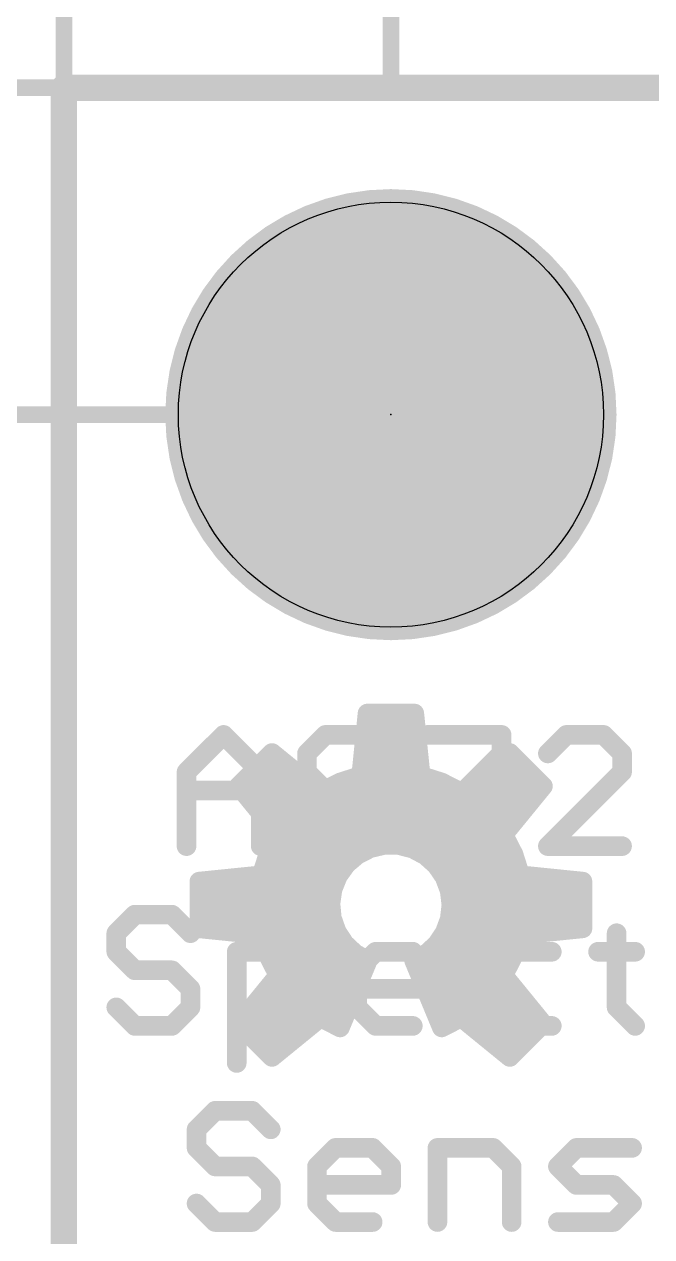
# Model space of a CAD drawing. Extents: x -34 to 73, y -25 to 40.
# Drawn here: x -0.31 to 4.57, y 16.47 to 25.89 of the extents above; entities that cross this region are included whole.
import ezdxf

# ---------------------------------------------------------------- set-up
doc = ezdxf.new("R2010")
doc.units = 0
for name, color, linetype in [('1', 12, 'CONTINUOUS'), ('16', 132, 'CONTINUOUS'), ('20', 53, 'CONTINUOUS'), ('21', 41, 'CONTINUOUS'), ('22', 40, 'CONTINUOUS'), ('23', 53, 'CONTINUOUS'), ('29', 253, 'CONTINUOUS'), ('30', 253, 'CONTINUOUS'), ('47', 253, 'CONTINUOUS')]:
    doc.layers.add(name, color=color, linetype=linetype)

msp = doc.modelspace()

# ---------------------------------------------------------------- linework, layer by layer
at = {"layer": '1', "const_width": 0.0889}
for points in [[(0.0445, 25.4, 1), (-0.0445, 25.4)], [(0, 25.4445, 1), (0, 25.3556)]]:
    msp.add_lwpolyline(points, format="xyb", dxfattribs=at)
at = {"layer": '1', "const_width": 0.1778}
for points in [[(25.4, 25.4), (0, 25.4)], [(0, 25.4), (0, 0)]]:
    msp.add_lwpolyline(points, dxfattribs=at)
at = {"layer": '16', "const_width": 0.0889}
for points in [[(0.0445, 25.4, 1), (-0.0445, 25.4)], [(0, 25.4445, 1), (0, 25.3556)]]:
    msp.add_lwpolyline(points, format="xyb", dxfattribs=at)
at = {"layer": '16', "const_width": 0.1778}
for points in [[(0, 25.4), (25.4, 25.4)], [(0, 0), (0, 25.4)]]:
    msp.add_lwpolyline(points, dxfattribs=at)
at = {"layer": '20', "const_width": 0.2032}
for points in [[(0, 0), (0, 25.4)], [(0, 25.4), (25.4, 25.4)]]:
    msp.add_lwpolyline(points, dxfattribs=at)
at = {"layer": '20', "const_width": 0.1016}
for points in [[(0.0508, 25.4, 1), (-0.0508, 25.4)], [(0, 25.4508, 1), (0, 25.3492)]]:
    msp.add_lwpolyline(points, format="xyb", dxfattribs=at)
at = {"layer": '20'}
msp.add_circle((2.54, 22.86), 1.651, dxfattribs=at)
at = {"layer": '21', "const_width": 0.1524}
for points in [[(0.9526, 20.0834), (1.2408, 20.3715)], [(1.2408, 20.3715), (1.5289, 20.0834)], [(2.0322, 20.3715), (1.8882, 20.2275)], [(2.3203, 20.3715), (2.0322, 20.3715)], [(2.4644, 20.2275), (2.3203, 20.3715)], [(2.8237, 20.3715), (3.3999, 20.3715)], [(3.3999, 20.3715), (3.3999, 20.2275)], [(3.9033, 20.3715), (3.7592, 20.2275)], [(4.1914, 20.3715), (3.9033, 20.3715)], [(4.3354, 20.2275), (4.1914, 20.3715)], [(1.8882, 20.2275), (1.8882, 20.0834)], [(3.3999, 20.2275), (2.8237, 19.6513)], [(4.3354, 20.0834), (4.3354, 20.2275)], [(0.9526, 19.5072), (0.9526, 20.0834)], [(1.5289, 20.0834), (1.5289, 19.5072)], [(1.8882, 20.0834), (2.0322, 19.9394)], [(3.7592, 19.5072), (4.3354, 20.0834)], [(0.9526, 19.9394), (1.5289, 19.9394)], [(2.0322, 19.9394), (2.3203, 19.9394)], [(2.3203, 19.9394), (2.4644, 19.7953)], [(2.4644, 19.7953), (2.4644, 19.6513)], [(2.0322, 19.5072), (1.8882, 19.6513)], [(2.4644, 19.6513), (2.3203, 19.5072)], [(2.8237, 19.6513), (2.8237, 19.5072)], [(2.3203, 19.5072), (2.0322, 19.5072)], [(4.3354, 19.5072), (3.7592, 19.5072)], [(0.551, 18.9745), (0.4069, 18.8305)], [(0.8391, 18.9745), (0.551, 18.9745)], [(0.9831, 18.8305), (0.8391, 18.9745)], [(0.4069, 18.8305), (0.4069, 18.6864)], [(4.2931, 18.8305), (4.2931, 18.2543)], [(0.4069, 18.6864), (0.551, 18.5424)], [(1.3424, 17.8221), (1.3424, 18.6864)], [(1.3424, 18.6864), (1.7746, 18.6864)], [(1.7746, 18.6864), (1.9187, 18.5424)], [(2.278, 18.5424), (2.422, 18.6864)], [(2.422, 18.6864), (2.7101, 18.6864)], [(2.7101, 18.6864), (2.8542, 18.5424)], [(3.3575, 18.6864), (3.2135, 18.5424)], [(3.7897, 18.6864), (3.3575, 18.6864)], [(4.149, 18.6864), (4.4371, 18.6864)], [(0.551, 18.5424), (0.8391, 18.5424)], [(0.8391, 18.5424), (0.9831, 18.3983)], [(1.9187, 18.5424), (1.9187, 18.2543)], [(2.278, 18.2543), (2.278, 18.5424)], [(2.8542, 18.5424), (2.8542, 18.3983)], [(3.2135, 18.5424), (3.2135, 18.2543)], [(0.9831, 18.3983), (0.9831, 18.2543)], [(2.8542, 18.3983), (2.278, 18.3983)], [(0.551, 18.1102), (0.4069, 18.2543)], [(0.9831, 18.2543), (0.8391, 18.1102)], [(1.9187, 18.2543), (1.7746, 18.1102)], [(2.422, 18.1102), (2.278, 18.2543)], [(3.2135, 18.2543), (3.3575, 18.1102)], [(4.2931, 18.2543), (4.4371, 18.1102)], [(0.8391, 18.1102), (0.551, 18.1102)], [(1.7746, 18.1102), (1.3424, 18.1102)], [(2.7101, 18.1102), (2.422, 18.1102)], [(3.3575, 18.1102), (3.7897, 18.1102)], [(1.1747, 17.4505), (1.0306, 17.3065)], [(1.4628, 17.4505), (1.1747, 17.4505)], [(1.6068, 17.3065), (1.4628, 17.4505)], [(1.0306, 17.3065), (1.0306, 17.1624)], [(1.0306, 17.1624), (1.1747, 17.0184)], [(1.9661, 17.0184), (2.1102, 17.1624)], [(2.1102, 17.1624), (2.3983, 17.1624)], [(2.3983, 17.1624), (2.5423, 17.0184)], [(2.9016, 16.5862), (2.9016, 17.1624)], [(2.9016, 17.1624), (3.3338, 17.1624)], [(3.3338, 17.1624), (3.4779, 17.0184)], [(3.8372, 17.0184), (3.9812, 17.1624)], [(3.9812, 17.1624), (4.4134, 17.1624)], [(1.1747, 17.0184), (1.4628, 17.0184)], [(1.4628, 17.0184), (1.6068, 16.8743)], [(1.9661, 16.7303), (1.9661, 17.0184)], [(2.5423, 17.0184), (2.5423, 16.8743)], [(3.4779, 17.0184), (3.4779, 16.5862)], [(3.9812, 16.8743), (3.8372, 17.0184)], [(1.6068, 16.8743), (1.6068, 16.7303)], [(2.5423, 16.8743), (1.9661, 16.8743)], [(4.2693, 16.8743), (3.9812, 16.8743)], [(4.4134, 16.7303), (4.2693, 16.8743)], [(1.1747, 16.5862), (1.0306, 16.7303)], [(1.6068, 16.7303), (1.4628, 16.5862)], [(2.1102, 16.5862), (1.9661, 16.7303)], [(4.2693, 16.5862), (4.4134, 16.7303)], [(1.4628, 16.5862), (1.1747, 16.5862)], [(2.3983, 16.5862), (2.1102, 16.5862)], [(3.8372, 16.5862), (4.2693, 16.5862)]]:
    msp.add_lwpolyline(points, dxfattribs=at)
at = {"layer": '21', "const_width": 0.0762}
for points in [[(1.2677, 20.3985, 1), (1.2138, 20.3446)], [(1.2677, 20.3446, 1), (1.2138, 20.3985)], [(2.0322, 20.4096, 1), (2.0322, 20.3334)], [(2.0592, 20.3446, 1), (2.0053, 20.3985)], [(2.3473, 20.3985, 1), (2.2934, 20.3446)], [(2.3203, 20.3334, 1), (2.3203, 20.4096)], [(2.8237, 20.4096, 1), (2.8237, 20.3334)], [(3.438, 20.3715, 1), (3.3618, 20.3715)], [(3.3999, 20.3334, 1), (3.3999, 20.4096)], [(3.9033, 20.4096, 1), (3.9033, 20.3334)], [(3.9302, 20.3446, 1), (3.8763, 20.3985)], [(4.2183, 20.3985, 1), (4.1644, 20.3446)], [(4.1914, 20.3334, 1), (4.1914, 20.4096)], [(1.8612, 20.2544, 1), (1.9151, 20.2005)], [(1.9263, 20.2275, 1), (1.8501, 20.2275)], [(2.4374, 20.2005, 1), (2.4913, 20.2544)], [(3.3618, 20.2275, 1), (3.438, 20.2275)], [(3.4268, 20.2005, 1), (3.373, 20.2544)], [(3.7323, 20.2544, 1), (3.7861, 20.2005)], [(4.3735, 20.2275, 1), (4.2973, 20.2275)], [(4.3085, 20.2005, 1), (4.3624, 20.2544)], [(0.9907, 20.0834, 1), (0.9145, 20.0834)], [(0.9257, 20.1104, 1), (0.9796, 20.0565)], [(1.567, 20.0834, 1), (1.4908, 20.0834)], [(1.5019, 20.0565, 1), (1.5558, 20.1104)], [(1.9151, 20.1104, 1), (1.8612, 20.0565)], [(1.8501, 20.0834, 1), (1.9263, 20.0834)], [(4.2973, 20.0834, 1), (4.3735, 20.0834)], [(4.3624, 20.0565, 1), (4.3085, 20.1104)], [(0.9526, 19.9775, 1), (0.9526, 19.9013)], [(1.5289, 19.9013, 1), (1.5289, 19.9775)], [(2.0322, 19.9775, 1), (2.0322, 19.9013)], [(2.0053, 19.9124, 1), (2.0592, 19.9663)], [(2.3473, 19.9663, 1), (2.2934, 19.9124)], [(2.3203, 19.9013, 1), (2.3203, 19.9775)], [(2.5025, 19.7953, 1), (2.4263, 19.7953)], [(2.4374, 19.7684, 1), (2.4913, 19.8223)], [(1.9151, 19.6782, 1), (1.8612, 19.6243)], [(2.4913, 19.6243, 1), (2.4374, 19.6782)], [(2.7967, 19.6782, 1), (2.8506, 19.6243)], [(2.8618, 19.6513, 1), (2.7856, 19.6513)], [(2.4263, 19.6513, 1), (2.5025, 19.6513)], [(0.9145, 19.5072, 1), (0.9907, 19.5072)], [(1.4908, 19.5072, 1), (1.567, 19.5072)], [(2.0322, 19.5453, 1), (2.0322, 19.4691)], [(2.0053, 19.4803, 1), (2.0592, 19.5341)], [(2.2934, 19.5341, 1), (2.3473, 19.4803)], [(2.3203, 19.4691, 1), (2.3203, 19.5453)], [(2.7856, 19.5072, 1), (2.8618, 19.5072)], [(3.7592, 19.5453, 1), (3.7592, 19.4691)], [(3.7323, 19.5341, 1), (3.7861, 19.4803)], [(4.3354, 19.4691, 1), (4.3354, 19.5453)], [(0.551, 19.0126, 1), (0.551, 18.9364)], [(0.5779, 18.9476, 1), (0.524, 19.0015)], [(0.866, 19.0015, 1), (0.8121, 18.9476)], [(0.8391, 18.9364, 1), (0.8391, 19.0126)], [(0.445, 18.8305, 1), (0.3688, 18.8305)], [(0.38, 18.8574, 1), (0.4339, 18.8035)], [(0.9562, 18.8035, 1), (1.0101, 18.8574)], [(4.3312, 18.8305, 1), (4.255, 18.8305)], [(0.4339, 18.7134, 1), (0.38, 18.6595)], [(1.3805, 18.6864, 1), (1.3043, 18.6864)], [(1.3424, 18.7245, 1), (1.3424, 18.6483)], [(1.8016, 18.7134, 1), (1.7477, 18.6595)], [(1.7746, 18.6483, 1), (1.7746, 18.7245)], [(2.422, 18.7245, 1), (2.422, 18.6483)], [(2.449, 18.6595, 1), (2.3951, 18.7134)], [(2.7371, 18.7134, 1), (2.6832, 18.6595)], [(2.7101, 18.6483, 1), (2.7101, 18.7245)], [(3.3575, 18.7245, 1), (3.3575, 18.6483)], [(3.3845, 18.6595, 1), (3.3306, 18.7134)], [(3.7897, 18.6483, 1), (3.7897, 18.7245)], [(4.149, 18.7245, 1), (4.149, 18.6483)], [(4.4371, 18.6483, 1), (4.4371, 18.7245)], [(0.3688, 18.6864, 1), (0.445, 18.6864)], [(0.551, 18.5805, 1), (0.551, 18.5043)], [(0.524, 18.5154, 1), (0.5779, 18.5693)], [(0.866, 18.5693, 1), (0.8121, 18.5154)], [(0.8391, 18.5043, 1), (0.8391, 18.5805)], [(1.9568, 18.5424, 1), (1.8806, 18.5424)], [(1.8917, 18.5154, 1), (1.9456, 18.5693)], [(2.251, 18.5693, 1), (2.3049, 18.5154)], [(2.3161, 18.5424, 1), (2.2399, 18.5424)], [(2.8923, 18.5424, 1), (2.8161, 18.5424)], [(2.8272, 18.5154, 1), (2.8811, 18.5693)], [(3.1865, 18.5693, 1), (3.2404, 18.5154)], [(3.2516, 18.5424, 1), (3.1754, 18.5424)], [(1.0212, 18.3983, 1), (0.945, 18.3983)], [(2.278, 18.4364, 1), (2.278, 18.3602)], [(2.8542, 18.3602, 1), (2.8542, 18.4364)], [(0.9562, 18.3714, 1), (1.0101, 18.4253)], [(2.8161, 18.3983, 1), (2.8923, 18.3983)], [(0.4339, 18.2812, 1), (0.38, 18.2273)], [(0.945, 18.2543, 1), (1.0212, 18.2543)], [(1.0101, 18.2273, 1), (0.9562, 18.2812)], [(1.8806, 18.2543, 1), (1.9568, 18.2543)], [(1.9456, 18.2273, 1), (1.8917, 18.2812)], [(2.3049, 18.2812, 1), (2.251, 18.2273)], [(2.2399, 18.2543, 1), (2.3161, 18.2543)], [(3.2404, 18.2812, 1), (3.1865, 18.2273)], [(3.1754, 18.2543, 1), (3.2516, 18.2543)], [(4.32, 18.2812, 1), (4.2661, 18.2273)], [(4.255, 18.2543, 1), (4.3312, 18.2543)], [(0.551, 18.1483, 1), (0.551, 18.0721)], [(0.8391, 18.0721, 1), (0.8391, 18.1483)], [(1.3424, 18.1483, 1), (1.3424, 18.0721)], [(1.7746, 18.0721, 1), (1.7746, 18.1483)], [(2.422, 18.1483, 1), (2.422, 18.0721)], [(2.7101, 18.0721, 1), (2.7101, 18.1483)], [(3.3575, 18.1483, 1), (3.3575, 18.0721)], [(3.7897, 18.0721, 1), (3.7897, 18.1483)], [(0.524, 18.0833, 1), (0.5779, 18.1371)], [(0.8121, 18.1371, 1), (0.866, 18.0833)], [(1.7477, 18.1371, 1), (1.8016, 18.0833)], [(2.3951, 18.0833, 1), (2.449, 18.1371)], [(3.3306, 18.0833, 1), (3.3845, 18.1371)], [(4.4102, 18.0833, 1), (4.4641, 18.1371)], [(1.3043, 17.8221, 1), (1.3805, 17.8221)], [(1.1747, 17.4886, 1), (1.1747, 17.4124)], [(1.2016, 17.4236, 1), (1.1477, 17.4775)], [(1.4897, 17.4775, 1), (1.4358, 17.4236)], [(1.4628, 17.4124, 1), (1.4628, 17.4886)], [(1.0687, 17.3065, 1), (0.9925, 17.3065)], [(1.0037, 17.3334, 1), (1.0575, 17.2795)], [(1.5799, 17.2795, 1), (1.6338, 17.3334)], [(1.0575, 17.1894, 1), (1.0037, 17.1355)], [(0.9925, 17.1624, 1), (1.0687, 17.1624)], [(2.1102, 17.2005, 1), (2.1102, 17.1243)], [(2.1371, 17.1355, 1), (2.0832, 17.1894)], [(2.4252, 17.1894, 1), (2.3713, 17.1355)], [(2.3983, 17.1243, 1), (2.3983, 17.2005)], [(2.9397, 17.1624, 1), (2.8635, 17.1624)], [(2.9016, 17.2005, 1), (2.9016, 17.1243)], [(3.3607, 17.1894, 1), (3.3069, 17.1355)], [(3.3338, 17.1243, 1), (3.3338, 17.2005)], [(3.9812, 17.2005, 1), (3.9812, 17.1243)], [(4.0082, 17.1355, 1), (3.9543, 17.1894)], [(4.4134, 17.1243, 1), (4.4134, 17.2005)], [(1.1747, 17.0565, 1), (1.1747, 16.9803)], [(1.1477, 16.9914, 1), (1.2016, 17.0453)], [(1.4897, 17.0453, 1), (1.4358, 16.9914)], [(1.4628, 16.9803, 1), (1.4628, 17.0565)], [(2.0042, 17.0184, 1), (1.928, 17.0184)], [(1.9392, 17.0453, 1), (1.9931, 16.9914)], [(2.5804, 17.0184, 1), (2.5042, 17.0184)], [(2.5154, 16.9914, 1), (2.5693, 17.0453)], [(3.516, 17.0184, 1), (3.4398, 17.0184)], [(3.4509, 16.9914, 1), (3.5048, 17.0453)], [(3.8641, 17.0453, 1), (3.8102, 16.9914)], [(3.8102, 17.0453, 1), (3.8641, 16.9914)], [(1.6449, 16.8743, 1), (1.5687, 16.8743)], [(1.5799, 16.8474, 1), (1.6338, 16.9013)], [(1.9661, 16.9124, 1), (1.9661, 16.8362)], [(2.5042, 16.8743, 1), (2.5804, 16.8743)], [(2.5423, 16.8362, 1), (2.5423, 16.9124)], [(3.9812, 16.9124, 1), (3.9812, 16.8362)], [(3.9543, 16.8474, 1), (4.0082, 16.9013)], [(4.2963, 16.9013, 1), (4.2424, 16.8474)], [(4.2693, 16.8362, 1), (4.2693, 16.9124)], [(1.0575, 16.7572, 1), (1.0037, 16.7033)], [(1.6338, 16.7033, 1), (1.5799, 16.7572)], [(1.9931, 16.7572, 1), (1.9392, 16.7033)], [(4.4403, 16.7033, 1), (4.3864, 16.7572)], [(4.3864, 16.7033, 1), (4.4403, 16.7572)], [(1.5687, 16.7303, 1), (1.6449, 16.7303)], [(1.928, 16.7303, 1), (2.0042, 16.7303)], [(1.1747, 16.6243, 1), (1.1747, 16.5481)], [(1.1477, 16.5593, 1), (1.2016, 16.6131)], [(1.4358, 16.6131, 1), (1.4897, 16.5593)], [(1.4628, 16.5481, 1), (1.4628, 16.6243)], [(2.1102, 16.6243, 1), (2.1102, 16.5481)], [(2.0832, 16.5593, 1), (2.1371, 16.6131)], [(2.3983, 16.5481, 1), (2.3983, 16.6243)], [(2.8635, 16.5862, 1), (2.9397, 16.5862)], [(3.4398, 16.5862, 1), (3.516, 16.5862)], [(3.8372, 16.6243, 1), (3.8372, 16.5481)], [(4.2424, 16.6131, 1), (4.2963, 16.5593)], [(4.2693, 16.5481, 1), (4.2693, 16.6243)]]:
    msp.add_lwpolyline(points, format="xyb", dxfattribs=at)
at = {"layer": '22', "const_width": 0.15}
for points in [[(2.308, 20.0549), (2.3572, 20.5388)], [(2.3572, 20.5388), (2.7228, 20.5388)], [(2.7228, 20.5388), (2.772, 20.0549)], [(2.3431, 20.4), (2.7369, 20.4)], [(1.358, 19.9735), (1.6165, 20.232)], [(1.6165, 20.232), (1.9935, 19.9246)], [(2.3278, 20.25), (2.7522, 20.25)], [(3.0865, 19.9246), (3.4635, 20.232)], [(3.4635, 20.232), (3.722, 19.9735)], [(1.4845, 20.1), (1.7784, 20.1)], [(2.3126, 20.1), (2.7674, 20.1)], [(3.3016, 20.1), (3.5955, 20.1)], [(1.9935, 19.9246), (2.1453, 20.0028)], [(2.1453, 20.0028), (2.308, 20.0549)], [(2.772, 20.0549), (2.9347, 20.0028)], [(2.9347, 20.0028), (3.0865, 19.9246)], [(1.6654, 19.5965), (1.358, 19.9735)], [(1.3772, 19.95), (1.9623, 19.95)], [(2.0428, 19.95), (3.0372, 19.95)], [(3.1177, 19.95), (3.7028, 19.95)], [(3.722, 19.9735), (3.4146, 19.5965)], [(1.4995, 19.8), (3.5805, 19.8)], [(1.6218, 19.65), (3.4582, 19.65)], [(1.5872, 19.4447), (1.6654, 19.5965)], [(3.4146, 19.5965), (3.4928, 19.4447)], [(1.5351, 19.282), (1.5872, 19.4447)], [(1.6157, 19.5), (2.4211, 19.5)], [(2.2797, 19.4396), (2.1945, 19.3666)], [(2.3798, 19.4904), (2.2797, 19.4396)], [(2.489, 19.5158), (2.3798, 19.4904)], [(2.6012, 19.5146), (2.489, 19.5158)], [(2.7099, 19.4868), (2.6012, 19.5146)], [(2.6583, 19.5), (3.4643, 19.5)], [(2.8089, 19.4339), (2.7099, 19.4868)], [(2.8924, 19.359), (2.8089, 19.4339)], [(3.4928, 19.4447), (3.5449, 19.282)], [(1.5569, 19.35), (2.1826, 19.35)], [(2.1945, 19.3666), (2.1292, 19.2754)], [(2.9558, 19.2664), (2.8924, 19.359)], [(2.8986, 19.35), (3.5231, 19.35)], [(1.0512, 19.2328), (1.5351, 19.282)], [(2.1292, 19.2754), (2.0873, 19.1713)], [(2.9953, 19.1614), (2.9558, 19.2664)], [(3.5449, 19.282), (4.0288, 19.2328)], [(1.0512, 18.8672), (1.0512, 19.2328)], [(1.0512, 19.2), (2.0989, 19.2)], [(2.0873, 19.1713), (2.0715, 19.0602)], [(2.9808, 19.2), (4.0288, 19.2)], [(3.0088, 19.05), (2.9953, 19.1614)], [(4.0288, 19.2328), (4.0288, 18.8672)], [(2.0715, 19.0602), (2.0825, 18.9485)], [(1.0512, 19.05), (2.0725, 19.05)], [(2.9959, 18.9406), (3.0088, 19.05)], [(3.0088, 19.05), (4.0288, 19.05)], [(1.0512, 18.9), (2.0995, 18.9)], [(1.5351, 18.818), (1.0512, 18.8672)], [(2.0825, 18.9485), (2.1197, 18.8427)], [(2.9577, 18.8372), (2.9959, 18.9406)], [(2.9809, 18.9), (4.0288, 18.9)], [(4.0288, 18.8672), (3.5449, 18.818)], [(1.5872, 18.6553), (1.5351, 18.818)], [(2.1197, 18.8427), (2.181, 18.7487)], [(2.8965, 18.7455), (2.9577, 18.8372)], [(3.5449, 18.818), (3.4928, 18.6553)], [(1.5569, 18.75), (2.1801, 18.75)], [(2.181, 18.7487), (2.2628, 18.672)], [(2.8156, 18.6707), (2.8965, 18.7455)], [(2.8995, 18.75), (3.5231, 18.75)], [(1.6654, 18.5035), (1.5872, 18.6553)], [(1.6157, 18.6), (2.3536, 18.6)], [(2.3606, 18.6169), (2.1453, 18.0972)], [(2.2628, 18.672), (2.3606, 18.6169)], [(2.7194, 18.6169), (2.8156, 18.6707)], [(2.9347, 18.0972), (2.7194, 18.6169)], [(2.7264, 18.6), (3.4643, 18.6)], [(3.4928, 18.6553), (3.4146, 18.5035)], [(1.358, 18.1265), (1.6654, 18.5035)], [(3.4146, 18.5035), (3.722, 18.1265)], [(1.6218, 18.45), (2.2915, 18.45)], [(2.7885, 18.45), (3.4582, 18.45)], [(1.4995, 18.3), (2.2293, 18.3)], [(2.8507, 18.3), (3.5805, 18.3)], [(1.6165, 17.868), (1.358, 18.1265)], [(1.3772, 18.15), (1.9624, 18.15)], [(1.9935, 18.1754), (1.6165, 17.868)], [(2.1453, 18.0972), (1.9935, 18.1754)], [(2.0428, 18.15), (2.1672, 18.15)], [(2.9128, 18.15), (3.0372, 18.15)], [(3.0865, 18.1754), (2.9347, 18.0972)], [(3.4635, 17.868), (3.0865, 18.1754)], [(3.1177, 18.15), (3.7028, 18.15)], [(3.722, 18.1265), (3.4635, 17.868)], [(1.4845, 18), (1.7784, 18)], [(3.3016, 18), (3.5955, 18)]]:
    msp.add_lwpolyline(points, dxfattribs=at)
at = {"layer": '22', "const_width": 0.075}
for points in [[(2.3572, 20.5763, 1), (2.3572, 20.5013)], [(2.3945, 20.535, 1), (2.3199, 20.5426)], [(2.7601, 20.5426, 1), (2.6855, 20.535)], [(2.7228, 20.5013, 1), (2.7228, 20.5763)], [(2.3431, 20.4375, 1), (2.3431, 20.3625)], [(2.7369, 20.3625, 1), (2.7369, 20.4375)], [(1.6402, 20.2611, 1), (1.5928, 20.2029)], [(1.643, 20.2055, 1), (1.59, 20.2585)], [(2.3278, 20.2875, 1), (2.3278, 20.2125)], [(2.7522, 20.2125, 1), (2.7522, 20.2875)], [(3.49, 20.2585, 1), (3.437, 20.2055)], [(3.4872, 20.2029, 1), (3.4398, 20.2611)], [(1.4845, 20.1375, 1), (1.4845, 20.0625)], [(1.7784, 20.0625, 1), (1.7784, 20.1375)], [(2.3126, 20.1375, 1), (2.3126, 20.0625)], [(2.7674, 20.0625, 1), (2.7674, 20.1375)], [(3.3016, 20.1375, 1), (3.3016, 20.0625)], [(3.5955, 20.0625, 1), (3.5955, 20.1375)], [(2.1339, 20.0385, 1), (2.1568, 19.9671)], [(2.1625, 19.9695, 1), (2.1282, 20.0362)], [(2.2707, 20.0587, 1), (2.3453, 20.0511)], [(2.3194, 20.0192, 1), (2.2966, 20.0906)], [(2.7834, 20.0906, 1), (2.7606, 20.0192)], [(2.7347, 20.0511, 1), (2.8093, 20.0587)], [(2.9518, 20.0362, 1), (2.9175, 19.9695)], [(2.9232, 19.9671, 1), (2.9461, 20.0385)], [(1.3871, 19.9972, 1), (1.3289, 19.9498)], [(1.3315, 20, 1), (1.3845, 19.947)], [(1.3772, 19.9875, 1), (1.3772, 19.9125)], [(1.9763, 19.9579, 1), (2.0107, 19.8913)], [(1.9623, 19.9125, 1), (1.9623, 19.9875)], [(1.9698, 19.8955, 1), (2.0172, 19.9537)], [(2.0428, 19.9875, 1), (2.0428, 19.9125)], [(3.0372, 19.9125, 1), (3.0372, 19.9875)], [(3.0628, 19.9537, 1), (3.1102, 19.8955)], [(3.0693, 19.8913, 1), (3.1037, 19.9579)], [(3.1177, 19.9875, 1), (3.1177, 19.9125)], [(3.7511, 19.9498, 1), (3.6929, 19.9972)], [(3.6955, 19.947, 1), (3.7485, 20)], [(3.7028, 19.9125, 1), (3.7028, 19.9875)], [(1.4995, 19.8375, 1), (1.4995, 19.7625)], [(3.5805, 19.7625, 1), (3.5805, 19.8375)], [(1.6218, 19.6875, 1), (1.6218, 19.6125)], [(3.4582, 19.6125, 1), (3.4582, 19.6875)], [(1.6987, 19.5793, 1), (1.6321, 19.6137)], [(1.6363, 19.5728, 1), (1.6945, 19.6202)], [(3.4479, 19.6137, 1), (3.3813, 19.5793)], [(3.3855, 19.6202, 1), (3.4437, 19.5728)], [(1.6229, 19.4332, 1), (1.5515, 19.4561)], [(1.6157, 19.5375, 1), (1.6157, 19.4625)], [(2.2627, 19.4731, 1), (2.2966, 19.4062)], [(2.3041, 19.4112, 1), (2.2553, 19.4681)], [(2.3712, 19.5269, 1), (2.3883, 19.4538)], [(2.3967, 19.4569, 1), (2.3628, 19.5238)], [(2.4211, 19.4625, 1), (2.4211, 19.5375)], [(2.4894, 19.5533, 1), (2.4886, 19.4783)], [(2.4975, 19.4793, 1), (2.4805, 19.5524)], [(2.6105, 19.5509, 1), (2.5919, 19.4783)], [(2.6008, 19.4771, 1), (2.6016, 19.5521)], [(2.6583, 19.5375, 1), (2.6583, 19.4625)], [(2.7276, 19.5198, 1), (2.6922, 19.4537)], [(2.7006, 19.4504, 1), (2.7192, 19.5231)], [(2.8339, 19.4618, 1), (2.7839, 19.406)], [(2.7912, 19.4008, 1), (2.8266, 19.467)], [(3.5285, 19.4561, 1), (3.4571, 19.4332)], [(3.4643, 19.4625, 1), (3.4643, 19.5375)], [(1.5569, 19.3875, 1), (1.5569, 19.3125)], [(1.5538, 19.4618, 1), (1.6205, 19.4275)], [(2.1701, 19.395, 1), (2.2189, 19.3381)], [(2.225, 19.3447, 1), (2.164, 19.3884)], [(2.1826, 19.3125, 1), (2.1826, 19.3875)], [(2.9234, 19.3802, 1), (2.8615, 19.3378)], [(2.8986, 19.3875, 1), (2.8986, 19.3125)], [(2.8674, 19.3311, 1), (2.9175, 19.3869)], [(3.4595, 19.4275, 1), (3.5262, 19.4618)], [(3.5231, 19.3125, 1), (3.5231, 19.3875)], [(1.4994, 19.2934, 1), (1.5708, 19.2706)], [(1.5389, 19.2447, 1), (1.5313, 19.3193)], [(2.0987, 19.2972, 1), (2.1596, 19.2535)], [(2.1639, 19.2614, 1), (2.0944, 19.2894)], [(2.9909, 19.2796, 1), (2.9207, 19.2532)], [(2.9249, 19.2452, 1), (2.9868, 19.2876)], [(3.5487, 19.3193, 1), (3.5411, 19.2447)], [(3.5092, 19.2706, 1), (3.5806, 19.2934)], [(1.0887, 19.2328, 1), (1.0137, 19.2328)], [(1.0474, 19.2701, 1), (1.055, 19.1955)], [(1.0512, 19.2375, 1), (1.0512, 19.1625)], [(2.0525, 19.1852, 1), (2.1221, 19.1573)], [(2.1245, 19.166, 1), (2.0502, 19.1766)], [(2.0989, 19.1625, 1), (2.0989, 19.2375)], [(2.9808, 19.2375, 1), (2.9808, 19.1625)], [(3.0326, 19.1659, 1), (2.9581, 19.1569)], [(4.0663, 19.2328, 1), (3.9913, 19.2328)], [(4.025, 19.1955, 1), (4.0326, 19.2701)], [(4.0288, 19.1625, 1), (4.0288, 19.2375)], [(2.1088, 19.0638, 1), (2.0341, 19.0565)], [(2.9603, 19.1482, 1), (3.0304, 19.1746)], [(1.0512, 19.0875, 1), (1.0512, 19.0125)], [(2.0343, 19.0655, 1), (2.1086, 19.0549)], [(2.0725, 19.0125, 1), (2.0725, 19.0875)], [(3.0088, 19.0875, 1), (3.0088, 19.0125)], [(3.046, 19.0456, 1), (2.9716, 19.0544)], [(2.9716, 19.0455, 1), (3.046, 19.0545)], [(4.0288, 19.0125, 1), (4.0288, 19.0875)], [(1.0512, 18.9375, 1), (1.0512, 18.8625)], [(1.055, 18.9045, 1), (1.0474, 18.8299)], [(2.1178, 18.961, 1), (2.0471, 18.9361)], [(2.0451, 18.9448, 1), (2.1198, 18.9522)], [(2.0995, 18.8625, 1), (2.0995, 18.9375)], [(2.9809, 18.9375, 1), (2.9809, 18.8625)], [(2.9586, 18.945, 1), (3.0331, 18.9362)], [(3.031, 18.9276, 1), (2.9607, 18.9535)], [(4.0326, 18.8299, 1), (4.025, 18.9045)], [(4.0288, 18.8625, 1), (4.0288, 18.9375)], [(1.0137, 18.8672, 1), (1.0887, 18.8672)], [(1.5708, 18.8294, 1), (1.4994, 18.8066)], [(1.5313, 18.7807, 1), (1.5389, 18.8553)], [(2.1511, 18.8631, 1), (2.0882, 18.8222)], [(2.0843, 18.8302, 1), (2.155, 18.8551)], [(2.9225, 18.8501, 1), (2.9929, 18.8242)], [(2.9889, 18.8163, 1), (2.9265, 18.858)], [(3.5411, 18.8553, 1), (3.5487, 18.7807)], [(3.5806, 18.8066, 1), (3.5092, 18.8294)], [(3.9913, 18.8672, 1), (4.0663, 18.8672)], [(1.5569, 18.7875, 1), (1.5569, 18.7125)], [(2.2066, 18.776, 1), (2.1553, 18.7213)], [(2.1495, 18.7282, 1), (2.2124, 18.7692)], [(2.1801, 18.7125, 1), (2.1801, 18.7875)], [(2.8653, 18.7664, 1), (2.9277, 18.7247)], [(2.8995, 18.7875, 1), (2.8995, 18.7125)], [(2.9219, 18.718, 1), (2.871, 18.7731)], [(3.5231, 18.7125, 1), (3.5231, 18.7875)], [(1.6205, 18.6725, 1), (1.5538, 18.6382)], [(1.5515, 18.6439, 1), (1.6229, 18.6668)], [(1.6157, 18.6375, 1), (1.6157, 18.5625)], [(2.2812, 18.7046, 1), (2.2444, 18.6393)], [(2.2372, 18.6446, 1), (2.2885, 18.6993)], [(2.3952, 18.6025, 1), (2.326, 18.6313)], [(2.3422, 18.5842, 1), (2.379, 18.6496)], [(2.3536, 18.5625, 1), (2.3536, 18.6375)], [(2.754, 18.6313, 1), (2.6848, 18.6025)], [(2.7011, 18.6496, 1), (2.7377, 18.5842)], [(2.7264, 18.6375, 1), (2.7264, 18.5625)], [(2.7901, 18.6983, 1), (2.841, 18.6432)], [(2.8339, 18.638, 1), (2.7972, 18.7035)], [(3.4571, 18.6668, 1), (3.5285, 18.6439)], [(3.5262, 18.6382, 1), (3.4595, 18.6725)], [(3.4643, 18.5625, 1), (3.4643, 18.6375)], [(1.6945, 18.4798, 1), (1.6363, 18.5272)], [(3.4437, 18.5272, 1), (3.3855, 18.4798)], [(1.6218, 18.4875, 1), (1.6218, 18.4125)], [(1.6321, 18.4863, 1), (1.6987, 18.5207)], [(2.2915, 18.4125, 1), (2.2915, 18.4875)], [(2.7885, 18.4875, 1), (2.7885, 18.4125)], [(3.3813, 18.5207, 1), (3.4479, 18.4863)], [(3.4582, 18.4125, 1), (3.4582, 18.4875)], [(1.4995, 18.3375, 1), (1.4995, 18.2625)], [(2.2293, 18.2625, 1), (2.2293, 18.3375)], [(2.8507, 18.3375, 1), (2.8507, 18.2625)], [(3.5805, 18.2625, 1), (3.5805, 18.3375)], [(1.3845, 18.153, 1), (1.3315, 18.1)], [(1.3289, 18.1502, 1), (1.3871, 18.1028)], [(1.3772, 18.1875, 1), (1.3772, 18.1125)], [(2.0107, 18.2087, 1), (1.9763, 18.1421)], [(1.9624, 18.1125, 1), (1.9624, 18.1875)], [(2.0172, 18.1463, 1), (1.9698, 18.2045)], [(2.0428, 18.1875, 1), (2.0428, 18.1125)], [(2.1672, 18.1125, 1), (2.1672, 18.1875)], [(2.9128, 18.1875, 1), (2.9128, 18.1125)], [(3.0372, 18.1125, 1), (3.0372, 18.1875)], [(3.1102, 18.2045, 1), (3.0628, 18.1463)], [(3.1037, 18.1421, 1), (3.0693, 18.2087)], [(3.1177, 18.1875, 1), (3.1177, 18.1125)], [(3.6929, 18.1028, 1), (3.7511, 18.1502)], [(3.7485, 18.1, 1), (3.6955, 18.153)], [(3.7028, 18.1125, 1), (3.7028, 18.1875)], [(2.1107, 18.1116, 1), (2.1799, 18.0828)], [(2.1281, 18.0639, 1), (2.1625, 18.1305)], [(2.9175, 18.1305, 1), (2.9519, 18.0639)], [(2.9001, 18.0828, 1), (2.9693, 18.1116)], [(1.4845, 18.0375, 1), (1.4845, 17.9625)], [(1.7784, 17.9625, 1), (1.7784, 18.0375)], [(3.3016, 18.0375, 1), (3.3016, 17.9625)], [(3.5955, 17.9625, 1), (3.5955, 18.0375)], [(1.5928, 17.8971, 1), (1.6402, 17.8389)], [(1.59, 17.8415, 1), (1.643, 17.8945)], [(3.437, 17.8945, 1), (3.49, 17.8415)], [(3.4398, 17.8389, 1), (3.4872, 17.8971)]]:
    msp.add_lwpolyline(points, format="xyb", dxfattribs=at)
at = {"layer": '23'}
msp.add_point((2.54, 22.86), dxfattribs=at)
at = {"layer": '29', "const_width": 1.7526}
msp.add_lwpolyline([(2.54, 21.9837, 1), (2.54, 23.7363, 1), (2.54, 21.9837)], format="xyb", dxfattribs=at)
at = {"layer": '30', "const_width": 1.7526}
msp.add_lwpolyline([(2.54, 21.9837, 1), (2.54, 23.7363, 1), (2.54, 21.9837)], format="xyb", dxfattribs=at)
at = {"layer": '47', "const_width": 0.13}
for points in [[(0, 25.4), (0, 40.05)], [(2.54, 25.4), (2.54, 40.05)], [(0, 0), (0, 36.24)], [(0, 25.4), (0, 32.43)], [(0, 0), (0, 28.62)], [(0, 25.4), (-3.22, 25.4)], [(2.54, 22.86), (-7.03, 22.86)]]:
    msp.add_lwpolyline(points, dxfattribs=at)
at = {"layer": '47', "const_width": 0.065}
for points in [[(0, 25.3675, 1), (0, 25.4325)], [(-0.0325, 25.4, 1), (0.0325, 25.4)], [(-0.0325, 25.4, 1), (0.0325, 25.4)], [(2.5075, 25.4, 1), (2.5725, 25.4)], [(2.54, 22.8275, 1), (2.54, 22.8925)]]:
    msp.add_lwpolyline(points, format="xyb", dxfattribs=at)

doc.saveas('drawing.dxf')
